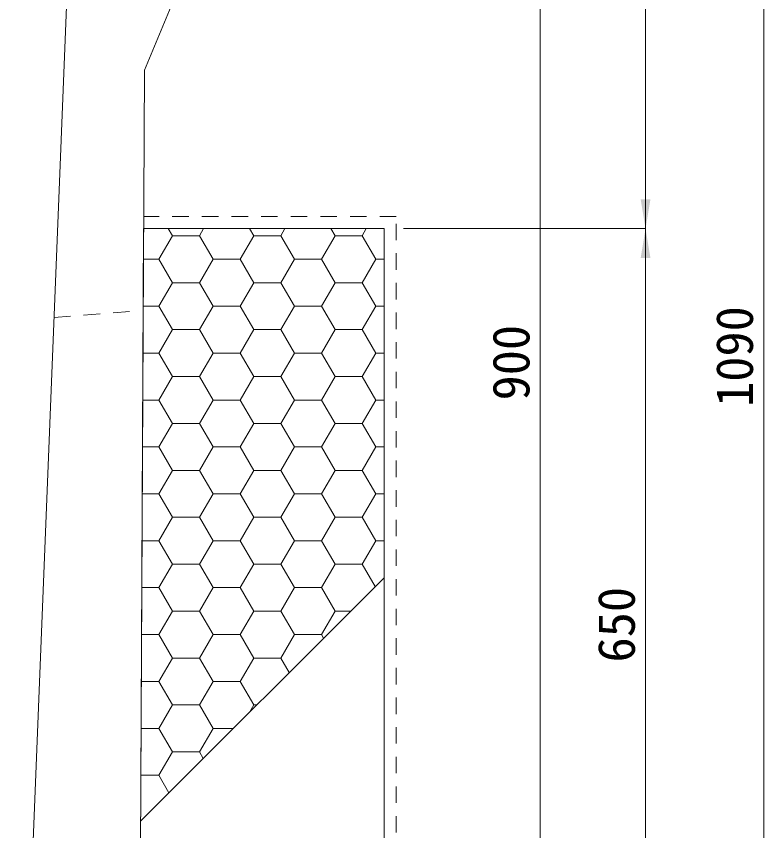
# Model space of a CAD drawing. Units: millimetres at full size. Extents: x 190759 to 276146, y -52712 to -16236.
# Drawn here: x 220250 to 220863, y -22164 to -21496 of the extents above; entities that cross this region are included whole.
import ezdxf
from ezdxf.enums import TextEntityAlignment as Align

# ---------------------------------------------------------------- set-up
doc = ezdxf.new("R2010")
doc.units = ezdxf.units.MM
doc.header["$LTSCALE"] = 18
doc.linetypes.add('USER1', pattern=[1.35, 0.75, -0.6])
for name, color, linetype, lineweight in [('寸法線', 7, 'Continuous', 9), ('本体', 2, 'Continuous', 13), ('補助線', 8, 'Continuous', 13), ('ﾊｯﾁﾝｸﾞ', 7, 'Continuous', 5)]:
    doc.layers.add(name, color=color, linetype=linetype, lineweight=lineweight)
doc.styles.add('ＭＳ ゴシック', font='')
doc.styles.get('ＭＳ ゴシック').set_extended_font_data('MS Gothic')

# ---------------------------------------------------------------- blocks, each defined once
blk = doc.blocks.new('filled_arrow')
at = {"color": 0, "linetype": 'Continuous', "lineweight": -2}
blk.add_solid([(7.5, 1.25), (0, 0), (7.5, -1.25)], dxfattribs=at)

msp = doc.modelspace()

# ---------------------------------------------------------------- linework, layer by layer
at = {"layer": '寸法線'}
for p, q in [((220766.23, -21669.98), (220766.23, -21229.93)), ((220863.09, -22319.93), (220863.09, -21229.93)), ((220679.83, -22229.93), (220679.83, -21329.93)), ((220567.75, -21669.98), (220766.23, -21669.98)), ((220567.75, -21669.98), (220766.23, -21669.98)), ((220766.23, -22319.93), (220766.23, -21669.98))]:
    msp.add_line(p, q, dxfattribs=at)
at = {"layer": '本体'}
for p, q in [((220263.67, -22181.93), (220297.75, -21329.93)), ((220430.25, -21359.93), (220355.25, -21539.93)), ((220355.25, -21539.93), (220351.42, -22294.76))]:
    msp.add_line(p, q, dxfattribs=at)
at = {"layer": '本体', "linetype": 'USER1', "lineweight": 9}
msp.add_line((220281.23, -21742.93), (220354.25, -21736.93), dxfattribs=at)
at = {"layer": '補助線'}
msp.add_line((220551.75, -21956.42), (220352.13, -22156.04), dxfattribs=at)
msp.add_lwpolyline([(219940.91, -21669.98), (219944.08, -22294.76), (219969.25, -22319.93), (220326.25, -22319.93), (220351.42, -22294.76), (220354.59, -21669.98), (220551.75, -21669.98), (220551.75, -22519.93), (219743.75, -22519.93), (219743.75, -21669.98)], close=True, dxfattribs=at)
at = {"layer": 'ﾊｯﾁﾝｸﾞ'}
for p, q in [((220378.27, -21675.84), (220374.88, -21669.98)), ((220400.5, -21675.84), (220403.88, -21669.98)), ((220444.95, -21675.84), (220441.56, -21669.98)), ((220467.17, -21675.84), (220470.56, -21669.98)), ((220511.62, -21675.84), (220508.23, -21669.98)), ((220533.85, -21675.84), (220537.23, -21669.98)), ((220367.16, -21695.09), (220378.27, -21675.84)), ((220378.27, -21675.84), (220400.5, -21675.84)), ((220411.61, -21695.09), (220400.5, -21675.84)), ((220433.83, -21695.09), (220444.95, -21675.84)), ((220444.95, -21675.84), (220467.17, -21675.84)), ((220478.28, -21695.09), (220467.17, -21675.84)), ((220500.51, -21695.09), (220511.62, -21675.84)), ((220511.62, -21675.84), (220533.85, -21675.84)), ((220544.96, -21695.09), (220533.85, -21675.84)), ((220354.47, -21695.09), (220367.16, -21695.09)), ((220378.27, -21714.34), (220367.16, -21695.09)), ((220400.5, -21714.34), (220411.61, -21695.09)), ((220411.61, -21695.09), (220433.83, -21695.09)), ((220444.95, -21714.34), (220433.83, -21695.09)), ((220467.17, -21714.34), (220478.28, -21695.09)), ((220478.28, -21695.09), (220500.51, -21695.09)), ((220511.62, -21714.34), (220500.51, -21695.09)), ((220533.85, -21714.34), (220544.96, -21695.09)), ((220544.96, -21695.09), (220551.75, -21695.09)), ((220367.16, -21733.59), (220378.27, -21714.34)), ((220378.27, -21714.34), (220400.5, -21714.34)), ((220411.61, -21733.59), (220400.5, -21714.34)), ((220433.83, -21733.59), (220444.95, -21714.34)), ((220444.95, -21714.34), (220467.17, -21714.34)), ((220478.28, -21733.59), (220467.17, -21714.34)), ((220500.51, -21733.59), (220511.62, -21714.34)), ((220511.62, -21714.34), (220533.85, -21714.34)), ((220544.96, -21733.59), (220533.85, -21714.34)), ((220354.27, -21733.59), (220367.16, -21733.59)), ((220378.27, -21752.83), (220367.16, -21733.59)), ((220400.5, -21752.83), (220411.61, -21733.59)), ((220411.61, -21733.59), (220433.83, -21733.59)), ((220444.95, -21752.83), (220433.83, -21733.59)), ((220467.17, -21752.83), (220478.28, -21733.59)), ((220478.28, -21733.59), (220500.51, -21733.59)), ((220511.62, -21752.83), (220500.51, -21733.59)), ((220533.85, -21752.83), (220544.96, -21733.59)), ((220544.96, -21733.59), (220551.75, -21733.59)), ((220367.16, -21772.08), (220378.27, -21752.83)), ((220378.27, -21752.83), (220400.5, -21752.83)), ((220411.61, -21772.08), (220400.5, -21752.83)), ((220433.83, -21772.08), (220444.95, -21752.83)), ((220444.95, -21752.83), (220467.17, -21752.83)), ((220478.28, -21772.08), (220467.17, -21752.83)), ((220500.51, -21772.08), (220511.62, -21752.83)), ((220511.62, -21752.83), (220533.85, -21752.83)), ((220544.96, -21772.08), (220533.85, -21752.83)), ((220354.08, -21772.08), (220367.16, -21772.08)), ((220378.27, -21791.33), (220367.16, -21772.08)), ((220400.5, -21791.33), (220411.61, -21772.08)), ((220411.61, -21772.08), (220433.83, -21772.08)), ((220444.95, -21791.33), (220433.83, -21772.08)), ((220467.17, -21791.33), (220478.28, -21772.08)), ((220478.28, -21772.08), (220500.51, -21772.08)), ((220511.62, -21791.33), (220500.51, -21772.08)), ((220533.85, -21791.33), (220544.96, -21772.08)), ((220544.96, -21772.08), (220551.75, -21772.08)), ((220367.16, -21810.58), (220378.27, -21791.33)), ((220378.27, -21791.33), (220400.5, -21791.33)), ((220411.61, -21810.58), (220400.5, -21791.33)), ((220433.83, -21810.58), (220444.95, -21791.33)), ((220444.95, -21791.33), (220467.17, -21791.33)), ((220478.28, -21810.58), (220467.17, -21791.33)), ((220500.51, -21810.58), (220511.62, -21791.33)), ((220511.62, -21791.33), (220533.85, -21791.33)), ((220544.96, -21810.58), (220533.85, -21791.33)), ((220353.88, -21810.58), (220367.16, -21810.58)), ((220378.27, -21829.82), (220367.16, -21810.58)), ((220400.5, -21829.82), (220411.61, -21810.58)), ((220411.61, -21810.58), (220433.83, -21810.58)), ((220444.95, -21829.82), (220433.83, -21810.58)), ((220467.17, -21829.82), (220478.28, -21810.58)), ((220478.28, -21810.58), (220500.51, -21810.58)), ((220511.62, -21829.82), (220500.51, -21810.58)), ((220533.85, -21829.82), (220544.96, -21810.58)), ((220544.96, -21810.58), (220551.75, -21810.58)), ((220367.16, -21849.07), (220378.27, -21829.82)), ((220378.27, -21829.82), (220400.5, -21829.82)), ((220411.61, -21849.07), (220400.5, -21829.82)), ((220433.83, -21849.07), (220444.95, -21829.82)), ((220444.95, -21829.82), (220467.17, -21829.82)), ((220478.28, -21849.07), (220467.17, -21829.82)), ((220500.51, -21849.07), (220511.62, -21829.82)), ((220511.62, -21829.82), (220533.85, -21829.82)), ((220544.96, -21849.07), (220533.85, -21829.82)), ((220353.68, -21849.07), (220367.16, -21849.07)), ((220378.27, -21868.32), (220367.16, -21849.07)), ((220400.5, -21868.32), (220411.61, -21849.07)), ((220411.61, -21849.07), (220433.83, -21849.07)), ((220444.95, -21868.32), (220433.83, -21849.07)), ((220467.17, -21868.32), (220478.28, -21849.07)), ((220478.28, -21849.07), (220500.51, -21849.07)), ((220511.62, -21868.32), (220500.51, -21849.07)), ((220533.85, -21868.32), (220544.96, -21849.07)), ((220544.96, -21849.07), (220551.75, -21849.07)), ((220367.16, -21887.57), (220378.27, -21868.32)), ((220378.27, -21868.32), (220400.5, -21868.32)), ((220411.61, -21887.57), (220400.5, -21868.32)), ((220433.83, -21887.57), (220444.95, -21868.32)), ((220444.95, -21868.32), (220467.17, -21868.32)), ((220478.28, -21887.57), (220467.17, -21868.32)), ((220500.51, -21887.57), (220511.62, -21868.32)), ((220511.62, -21868.32), (220533.85, -21868.32)), ((220544.96, -21887.57), (220533.85, -21868.32)), ((220353.49, -21887.57), (220367.16, -21887.57)), ((220378.27, -21906.81), (220367.16, -21887.57)), ((220400.5, -21906.81), (220411.61, -21887.57)), ((220411.61, -21887.57), (220433.83, -21887.57)), ((220444.95, -21906.81), (220433.83, -21887.57)), ((220467.17, -21906.81), (220478.28, -21887.57)), ((220478.28, -21887.57), (220500.51, -21887.57)), ((220511.62, -21906.81), (220500.51, -21887.57)), ((220533.85, -21906.81), (220544.96, -21887.57)), ((220544.96, -21887.57), (220551.75, -21887.57)), ((220367.16, -21926.06), (220378.27, -21906.81)), ((220378.27, -21906.81), (220400.5, -21906.81)), ((220411.61, -21926.06), (220400.5, -21906.81)), ((220433.83, -21926.06), (220444.95, -21906.81)), ((220444.95, -21906.81), (220467.17, -21906.81)), ((220478.28, -21926.06), (220467.17, -21906.81)), ((220500.51, -21926.06), (220511.62, -21906.81)), ((220511.62, -21906.81), (220533.85, -21906.81)), ((220544.96, -21926.06), (220533.85, -21906.81)), ((220353.29, -21926.06), (220367.16, -21926.06)), ((220378.27, -21945.31), (220367.16, -21926.06)), ((220400.5, -21945.31), (220411.61, -21926.06)), ((220411.61, -21926.06), (220433.83, -21926.06)), ((220444.95, -21945.31), (220433.83, -21926.06)), ((220467.17, -21945.31), (220478.28, -21926.06)), ((220478.28, -21926.06), (220500.51, -21926.06)), ((220511.62, -21945.31), (220500.51, -21926.06)), ((220533.85, -21945.31), (220544.96, -21926.06)), ((220544.96, -21926.06), (220551.75, -21926.06)), ((220367.16, -21964.55), (220378.27, -21945.31)), ((220378.27, -21945.31), (220400.5, -21945.31)), ((220411.61, -21964.56), (220400.5, -21945.31)), ((220433.83, -21964.55), (220444.95, -21945.31)), ((220444.95, -21945.31), (220467.17, -21945.31)), ((220478.28, -21964.56), (220467.17, -21945.31)), ((220500.51, -21964.55), (220511.62, -21945.31)), ((220511.62, -21945.31), (220533.85, -21945.31)), ((220544.47, -21963.7), (220533.85, -21945.31)), ((220353.1, -21964.55), (220367.16, -21964.55)), ((220378.27, -21983.8), (220367.16, -21964.56)), ((220400.5, -21983.8), (220411.61, -21964.55)), ((220411.61, -21964.55), (220433.83, -21964.55)), ((220444.95, -21983.8), (220433.83, -21964.56)), ((220467.17, -21983.8), (220478.28, -21964.55)), ((220478.28, -21964.55), (220500.51, -21964.55)), ((220511.62, -21983.8), (220500.51, -21964.56)), ((220367.16, -22003.05), (220378.27, -21983.8)), ((220378.27, -21983.8), (220400.5, -21983.8)), ((220411.61, -22003.05), (220400.5, -21983.8)), ((220433.83, -22003.05), (220444.95, -21983.8)), ((220444.95, -21983.8), (220467.17, -21983.8)), ((220478.28, -22003.05), (220467.17, -21983.8)), ((220500.51, -22003.05), (220511.62, -21983.8)), ((220511.62, -21983.8), (220524.36, -21983.8)), ((220352.9, -22003.05), (220367.16, -22003.05)), ((220378.27, -22022.3), (220367.16, -22003.05)), ((220400.5, -22022.3), (220411.61, -22003.05)), ((220411.61, -22003.05), (220433.83, -22003.05)), ((220444.95, -22022.3), (220433.83, -22003.05)), ((220467.17, -22022.3), (220478.28, -22003.05)), ((220478.28, -22003.05), (220500.51, -22003.05)), ((220502.2, -22005.97), (220500.51, -22003.05)), ((220367.16, -22041.54), (220378.27, -22022.3)), ((220378.27, -22022.3), (220400.5, -22022.3)), ((220411.61, -22041.54), (220400.5, -22022.3)), ((220433.83, -22041.54), (220444.95, -22022.3)), ((220444.95, -22022.3), (220467.17, -22022.3)), ((220474.02, -22034.15), (220467.17, -22022.3)), ((220352.71, -22041.54), (220367.16, -22041.54)), ((220378.27, -22060.79), (220367.16, -22041.54)), ((220400.5, -22060.79), (220411.61, -22041.54)), ((220411.61, -22041.54), (220433.83, -22041.54)), ((220444.95, -22060.79), (220433.83, -22041.54)), ((220367.16, -22080.04), (220378.27, -22060.79)), ((220378.27, -22060.79), (220400.5, -22060.79)), ((220411.61, -22080.04), (220400.5, -22060.79)), ((220441.63, -22066.54), (220444.95, -22060.79)), ((220444.95, -22060.79), (220447.38, -22060.79)), ((220352.51, -22080.04), (220367.16, -22080.04)), ((220378.27, -22099.29), (220367.16, -22080.04)), ((220400.5, -22099.29), (220411.61, -22080.04)), ((220411.61, -22080.04), (220428.13, -22080.04)), ((220367.16, -22118.53), (220378.27, -22099.29)), ((220378.27, -22099.29), (220400.5, -22099.29)), ((220403.56, -22104.6), (220400.5, -22099.29)), ((220352.32, -22118.53), (220367.16, -22118.53)), ((220375.38, -22132.78), (220367.16, -22118.53))]:
    msp.add_line(p, q, dxfattribs=at)
at = {"layer": 'ﾊｯﾁﾝｸﾞ', "linetype": 'USER1', "lineweight": 9}
msp.add_lwpolyline([(219940.86, -21659.98), (219733.75, -21659.98), (219733.75, -22529.93), (220561.75, -22529.93), (220561.75, -21659.98), (220354.64, -21659.98)], dxfattribs=at)
at = {"layer": 'ﾊｯﾁﾝｸﾞ', "lineweight": 20}
msp.add_lwpolyline([(219940.91, -21669.98), (219743.75, -21669.98), (219743.75, -22519.93), (220551.75, -22519.93), (220551.75, -21669.98), (220354.59, -21669.98)], dxfattribs=at)

# ---------------------------------------------------------------- block references
at = {"layer": '寸法線', "xscale": 3.2, "yscale": 3.2}
for rotation in [90, 270]:
    msp.add_blockref('filled_arrow', (220766.23, -21669.98), dxfattribs=dict(at, rotation=rotation))

# ---------------------------------------------------------------- texts
at = {"layer": '寸法線', "style": 'ＭＳ ゴシック'}
for s, p in [('1090', (220839.09, -21774.93)), ('900', (220655.83, -21779.93)), ('650', (220742.23, -21994.95))]:
    msp.add_text(s, height=30.38, rotation=90, dxfattribs=at).set_placement(p, align=Align.MIDDLE_CENTER)

doc.saveas('drawing.dxf')
